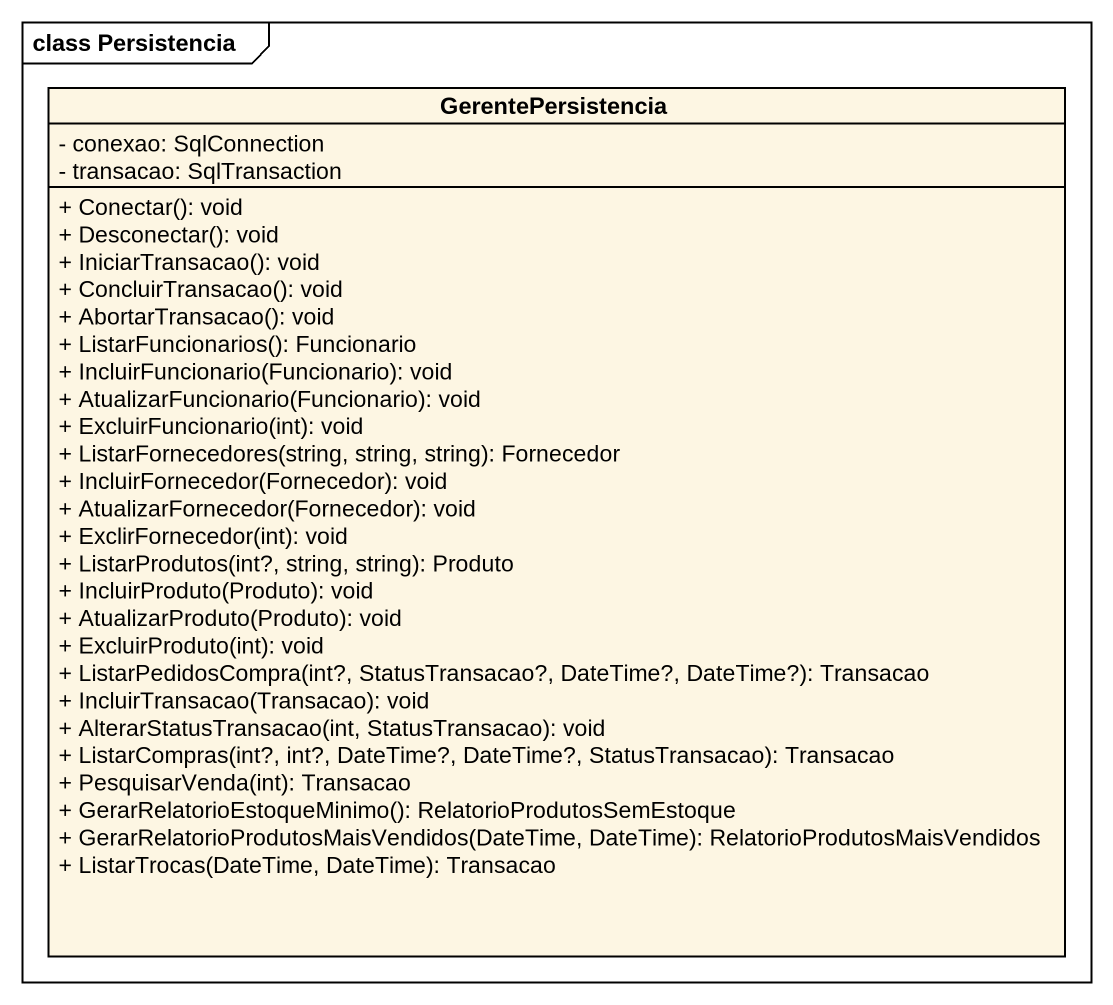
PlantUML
@startuml
mainframe class Persistencia
hide circle
hide empty members
skinparam classAttributeIconSize 0
class GerentePersistencia {
  - conexao: SqlConnection
  - transacao: SqlTransaction
  + Conectar(): void
  + Desconectar(): void
  + IniciarTransacao(): void
  + ConcluirTransacao(): void
  + AbortarTransacao(): void
  + ListarFuncionarios(): Funcionario
  + IncluirFuncionario(Funcionario): void
  + AtualizarFuncionario(Funcionario): void
  + ExcluirFuncionario(int): void
  + ListarFornecedores(string, string, string): Fornecedor
  + IncluirFornecedor(Fornecedor): void
  + AtualizarFornecedor(Fornecedor): void
  + ExclirFornecedor(int): void
  + ListarProdutos(int?, string, string): Produto
  + IncluirProduto(Produto): void
  + AtualizarProduto(Produto): void
  + ExcluirProduto(int): void
  + ListarPedidosCompra(int?, StatusTransacao?, DateTime?, DateTime?): Transacao
  + IncluirTransacao(Transacao): void
  + AlterarStatusTransacao(int, StatusTransacao): void
  + ListarCompras(int?, int?, DateTime?, DateTime?, StatusTransacao): Transacao
  + PesquisarVenda(int): Transacao
  + GerarRelatorioEstoqueMinimo(): RelatorioProdutosSemEstoque
  + GerarRelatorioProdutosMaisVendidos(DateTime, DateTime): RelatorioProdutosMaisVendidos
  + ListarTrocas(DateTime, DateTime): Transacao
}
@enduml
